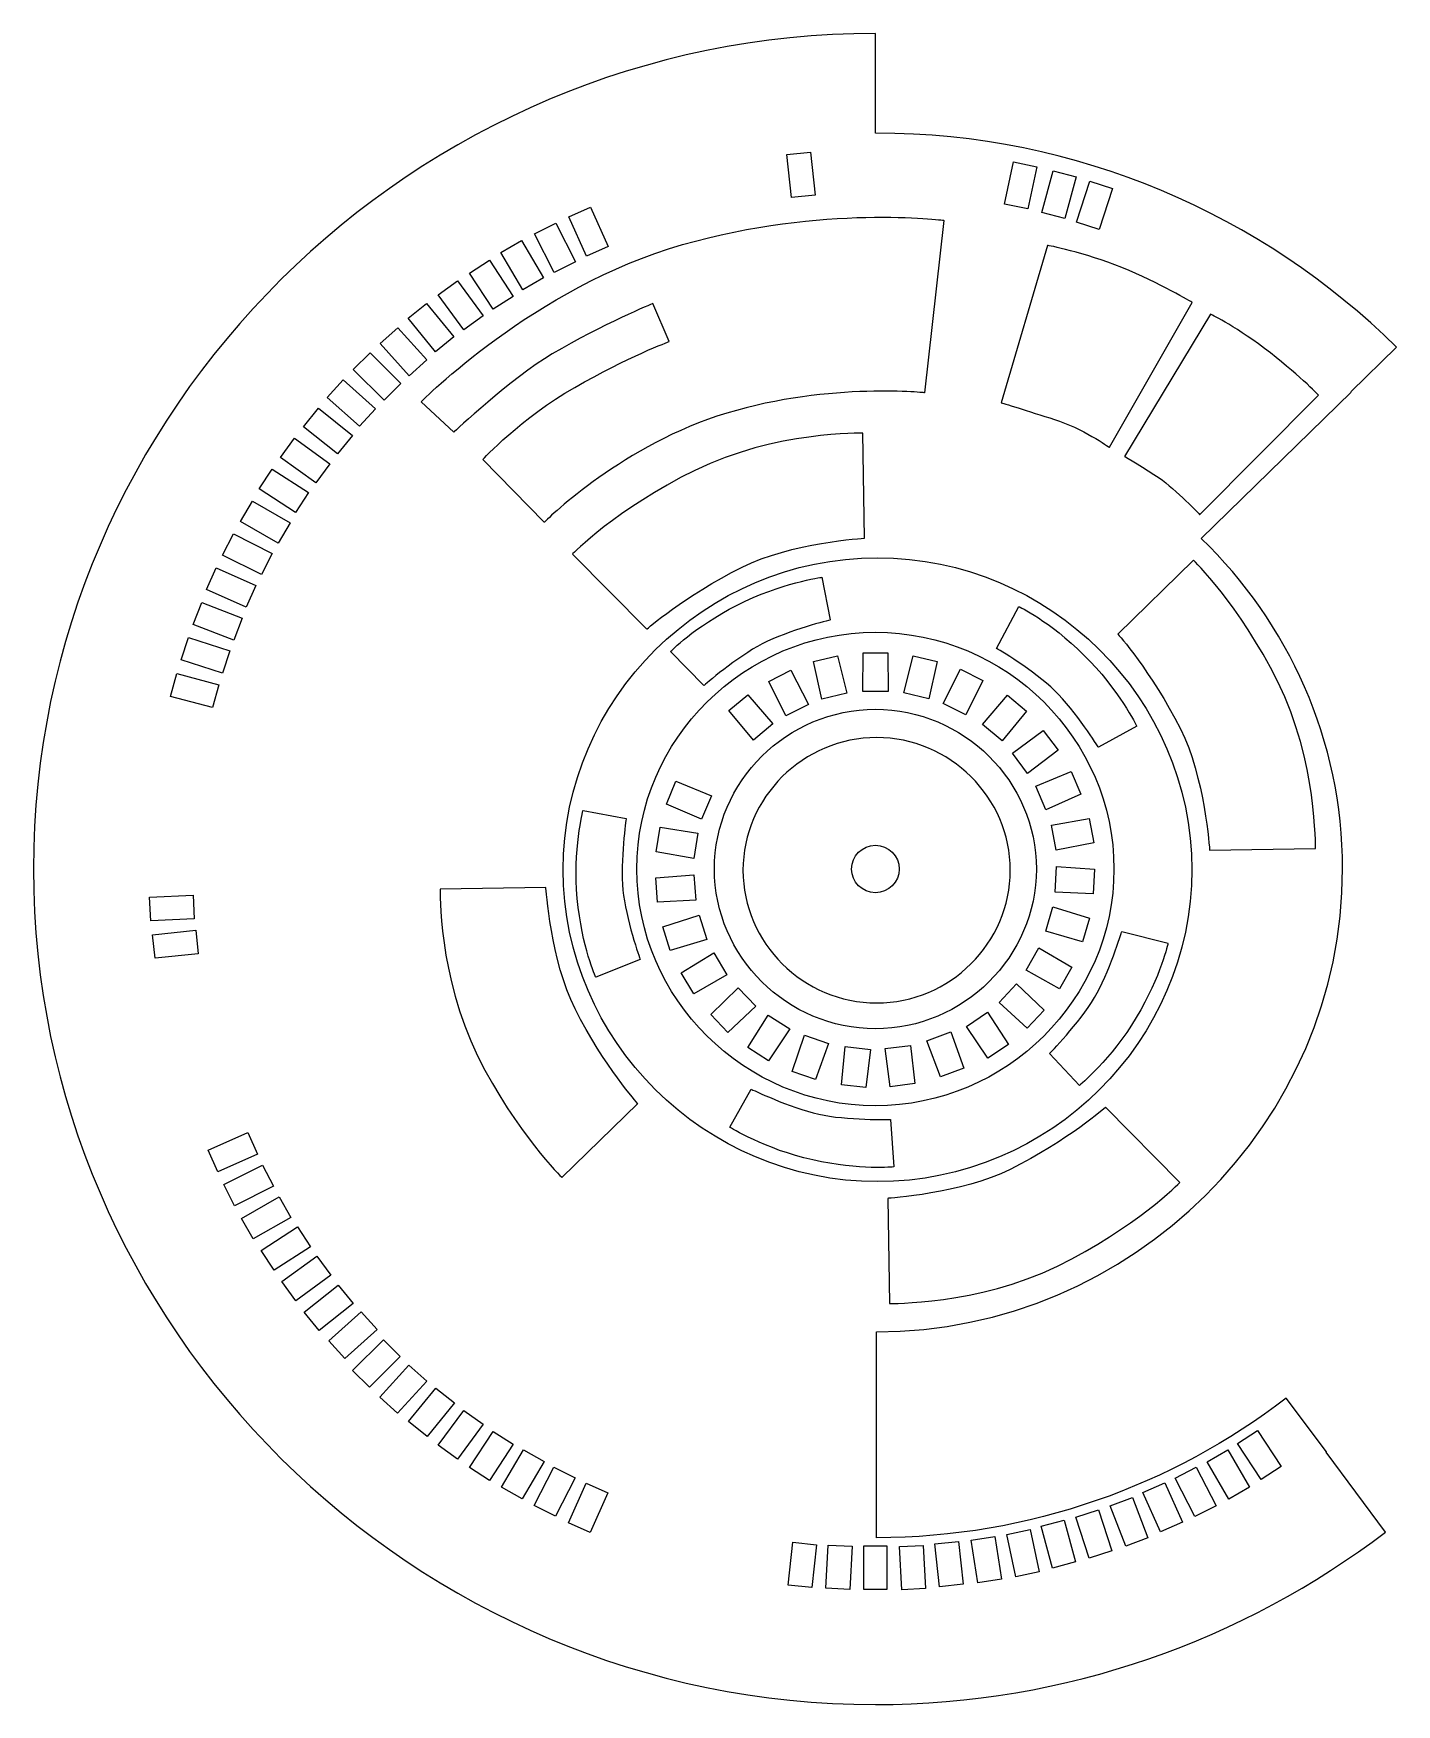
# Model space of a CAD drawing. Extents: x 0 to 301, y 0 to 369.
import ezdxf

# ---------------------------------------------------------------- set-up
doc = ezdxf.new("R2010")
doc.units = 0
doc.layers.add('Ebene_1', color=7, linetype='CONTINUOUS')

msp = doc.modelspace()

# ---------------------------------------------------------------- linework, layer by layer
at = {"layer": 'Ebene_1', "color": 7}
for points in [[(185.696093, 346.630718), (185.696093, 368.615939), (185.696093, 368.615939)], [(200.817083, 327.38644), (196.520964, 289.355885)], [(223.679808, 321.872878), (213.466786, 287.161568)], [(140.245756, 300.675315), (136.600883, 309.021496)], [(237.297172, 277.331538), (255.55665, 309.278671)], [(259.565987, 306.695814), (240.649707, 275.329637)], [(290.586821, 289.538595), (300.640988, 299.427397)], [(257.236621, 262.476403), (283.411163, 288.850784)], [(257.571796, 257.218087), (290.628176, 289.497254)], [(92.740406, 280.689621), (85.511738, 287.381736)], [(183.297698, 257.299587), (182.925799, 280.465747)], [(112.650244, 260.790886), (99.08654, 274.626565)], [(118.876114, 253.780539), (135.27061, 237.210288)], [(255.860074, 252.413251), (239.164019, 236.140879)], [(173.872843, 248.65738), (175.723021, 239.238086)], [(212.423296, 232.964114), (217.355896, 242.200234)], [(147.88515, 224.780745), (140.534364, 232.290646)], [(243.341737, 215.788849), (234.878986, 211.155986)], [(121.2092, 197.248148), (130.719145, 195.41462)], [(259.403189, 188.470876), (282.743249, 188.839062)], [(113.023983, 180.224605), (89.683902, 179.856418)], [(240.013252, 170.500035), (250.233656, 167.963432)], [(133.797855, 164.381474), (124.010378, 160.43688)], [(230.699416, 136.547296), (224.125711, 143.598355)], [(153.605918, 127.33338), (158.322063, 135.740619)], [(116.568934, 116.284076), (133.265003, 132.554602)], [(189.009205, 129.055902), (189.743741, 118.602358)], [(252.851682, 115.172117), (236.459051, 131.742368)], [(188.430112, 111.653069), (188.801984, 88.486906)], [(185.911067, 36.795366), (185.919322, 82.237554)], [(285.212499, 55.746147), (276.307603, 67.611069)], [(298.185337, 38.060392), (285.12979, 55.680001)]]:
    msp.add_lwpolyline(points, dxfattribs=at)
for points in [[(172.407501, 332.973987), (167.173328, 332.4282), (166.172383, 341.899262), (171.406555, 342.445092)], [(216.129209, 340.293326), (221.276413, 339.209108), (219.280079, 329.893423), (214.134726, 330.979503)], [(224.869481, 338.335811), (229.951941, 336.985171), (227.468986, 327.786072), (222.386525, 329.138532)], [(232.98994, 336.034206), (237.994693, 334.420824), (235.030698, 325.364161), (230.025945, 326.977542)], [(126.794906, 321.611996), (121.988128, 319.486161), (118.087934, 328.187566), (122.894717, 330.311586)], [(110.502181, 324.378043), (115.190548, 326.749953), (119.545883, 318.265009), (114.857517, 315.894916)], [(103.110694, 320.307637), (107.665845, 322.91822), (112.463374, 314.671946), (107.908222, 312.059498)], [(96.1503, 315.750623), (100.562989, 318.594336), (105.78791, 310.608957), (101.375221, 307.763368)], [(89.278717, 310.95124), (93.534137, 314.020693), (99.173501, 306.316526), (94.918078, 303.247073)], [(82.618048, 305.781824), (86.706959, 309.06775), (92.744107, 301.667013), (88.657052, 298.381084)], [(76.462485, 300.199817), (80.371926, 303.694817), (86.792067, 296.617858), (82.880774, 293.122861)], [(70.541896, 294.473498), (74.260766, 298.166465), (81.045391, 291.433644), (77.324672, 287.740675)], [(64.77857, 288.334582), (68.299473, 292.214419), (75.428232, 285.842385), (71.907334, 281.962548)], [(59.5777, 281.864491), (62.887683, 285.923792), (70.343927, 279.931045), (67.033947, 275.873588)], [(54.495245, 275.087263), (57.588753, 279.311235), (65.350279, 273.714427), (62.256768, 269.488605)], [(60.682262, 267.320186), (57.816327, 262.938953), (49.771726, 268.128718), (52.637661, 272.508107)], [(45.653214, 260.931501), (48.284178, 265.453352), (56.593354, 260.692829), (53.962393, 256.170978)], [(41.725273, 253.558516), (44.11386, 258.21173), (52.663561, 253.887846), (50.274974, 249.236487)], [(38.156264, 245.952407), (40.296928, 250.72218), (49.061256, 246.849747), (46.920592, 242.078118)], [(35.223725, 238.203833), (37.109061, 243.079072), (46.065802, 239.667333), (44.180466, 234.792091)], [(32.568711, 230.434909), (34.19502, 235.400808), (43.318282, 232.459011), (41.69197, 227.491269)], [(172.02822, 230.059325), (177.330841, 231.313747), (179.362338, 223.089679), (173.898745, 221.79825)], [(182.990569, 231.968715), (188.441198, 231.968715), (188.526314, 223.494867), (182.911009, 223.494867)], [(194.023218, 231.361853), (199.327691, 230.109279), (197.458991, 221.844505), (191.993546, 223.135933)], [(30.241176, 222.366255), (31.602913, 227.411709), (40.870489, 224.945414), (39.508753, 219.901807)], [(162.187096, 225.700286), (167.058631, 228.140681), (170.940307, 220.604879), (165.918912, 218.09048)], [(204.498945, 228.359002), (209.372332, 225.918612), (205.647925, 218.314352), (200.624678, 220.828754)], [(153.404253, 219.241293), (157.585675, 222.734442), (163.101073, 216.293949), (158.793841, 212.693491)], [(214.821135, 222.636384), (219.000705, 219.141384), (213.648105, 212.591732), (209.339048, 216.194042)], [(222.721435, 214.893361), (225.987001, 210.528773), (219.263436, 205.387112), (215.899788, 209.883063)], [(139.612979, 198.645039), (141.70369, 203.671993), (149.526281, 200.458221), (147.372652, 195.277703)], [(228.839977, 205.840407), (231.013953, 200.844909), (223.289416, 197.396166), (221.050697, 202.54523)], [(232.878921, 195.42017), (233.842878, 190.056482), (225.539247, 188.480129), (224.543858, 194.006626)], [(137.32801, 188.124891), (138.20685, 193.499679), (146.554878, 192.186044), (145.648283, 186.648445)], [(234.053803, 184.287607), (233.759613, 178.846218), (225.311679, 179.225504), (225.615103, 184.831564)], [(137.633287, 176.959027), (137.252154, 182.391169), (145.676038, 183.033186), (146.070135, 177.436375)], [(215.446504, 184.034134)], [(255.482646, 184.152548)], [(25.891395, 172.853469), (25.615717, 178.069139), (35.197822, 178.566839), (35.471648, 173.351169)], [(140.412258, 166.344521), (138.7915, 171.543535), (146.839808, 174.113444), (148.508667, 168.757161)], [(232.938135, 173.484384), (231.400641, 168.259461), (223.269069, 170.579595), (224.854691, 175.967332)], [(35.813931, 170.816418), (36.361587, 165.622946), (26.822038, 164.629402), (26.272532, 169.822865)], [(229.006506, 162.623796), (226.30892, 157.891028), (218.922997, 162.011389), (221.705673, 166.888475)], [(145.631641, 156.747612), (142.858199, 161.434132), (150.096141, 165.798714), (152.95282, 160.967883)], [(222.91384, 153.156407), (219.198666, 149.172959), (212.959844, 154.880778), (216.789714, 158.986339)], [(153.161894, 148.277469), (149.383803, 152.199859), (155.43022, 158.11305), (159.323008, 154.070394)], [(162.135291, 141.970191), (157.556068, 144.919382), (162.076077, 152.070345), (166.7959, 149.030492)], [(215.035765, 145.609503), (210.502791, 142.5863), (205.753388, 149.581849), (210.423257, 152.697558)], [(172.475948, 137.860932), (167.339857, 139.677809), (170.094778, 147.681709), (175.386312, 145.809319)], [(205.168712, 140.390131), (200.064053, 138.489992), (197.04087, 146.406931), (202.302798, 148.364427)], [(183.60853, 136.108805), (178.193039, 136.697162), (179.038567, 145.121056), (184.618736, 144.516044)], [(194.372891, 136.967291), (188.96666, 136.291974), (187.841731, 144.68811), (193.412639, 145.381927)], [(40.68177, 117.52), (38.541105, 122.291628), (47.305428, 126.164062), (49.446093, 121.392439)], [(44.382137, 110.032305), (41.99355, 114.685519), (50.543251, 119.009398), (52.931841, 114.356187)], [(48.483999, 102.696322), (45.854882, 107.218173), (54.162214, 111.980549), (56.793175, 107.456848)], [(53.076152, 95.787737), (50.210217, 100.16712), (58.25667, 105.353189), (61.122608, 100.9738)], [(57.84778, 89.088214), (54.756121, 93.312186), (62.517644, 98.908997), (65.609301, 94.685025)], [(63.056048, 82.477507), (59.744218, 86.534961), (67.200463, 92.529559), (70.512292, 88.470253)], [(68.678758, 76.366349), (65.159707, 80.248032), (72.288471, 86.62007), (75.809369, 82.738383)], [(74.125701, 70.012825), (70.406832, 73.705781), (77.189608, 80.438604), (80.910327, 76.745634)], [(80.312718, 64.293882), (76.403279, 67.787044), (82.821571, 74.864), (86.732861, 71.368997)], [(86.829069, 59.130036), (82.740159, 62.417801), (88.779162, 69.816689), (92.868073, 66.530776)], [(93.55264, 54.127135), (89.295367, 57.196593), (94.934728, 64.900757), (99.192001, 61.831299)], [(101.375221, 60.267903), (105.786058, 57.422309), (100.562989, 49.438772), (96.152147, 52.282487)], [(275.177859, 52.482327), (270.765164, 49.636733), (265.540225, 57.623975), (269.951068, 60.467716)], [(107.813861, 45.349848), (103.256858, 47.962317), (108.054386, 56.208586), (112.611392, 53.597969)], [(268.215613, 47.925302), (263.66044, 45.312859), (258.862936, 53.56098), (263.419934, 56.171597)], [(115.131342, 41.532916), (110.442973, 43.903), (114.798308, 52.38795), (119.486677, 50.016013)], [(260.824107, 43.853047), (256.137595, 41.482962), (251.78041, 49.967912), (256.468774, 52.337996)], [(122.794805, 37.989827), (117.988027, 40.113823), (121.890065, 48.81155), (126.696846, 46.68938)], [(253.410429, 40.22299), (248.605516, 38.098995), (244.701616, 46.798548), (249.50838, 48.92257)], [(245.817284, 36.802007), (240.90503, 34.931456), (237.467378, 43.821615), (242.379632, 45.693991)], [(229.844626, 31.471632), (224.762166, 30.120987), (222.279236, 39.318247), (227.361671, 40.670745)], [(237.87444, 33.928659), (232.871539, 32.315309), (229.905692, 41.37197), (234.910445, 42.98532)], [(213.507505, 27.667638), (208.312173, 26.851716), (206.811695, 36.256198), (212.007, 37.073972)], [(221.807431, 29.273606), (216.660227, 28.187544), (214.665719, 37.503232), (219.811071, 38.587442)], [(171.708127, 25.789705), (166.475807, 26.337366), (167.478604, 35.806618), (172.710925, 35.260809)], [(180.037661, 25.415981), (174.784994, 25.689798), (175.286405, 35.199743), (180.540925, 34.925926)], [(183.055313, 25.425215), (188.31687, 25.425215), (188.31687, 34.947913), (183.055313, 34.947913), (183.055313, 25.425215)], [(196.754089, 25.606534), (191.499569, 25.334569), (190.996305, 34.844514), (196.250825, 35.116479)], [(205.039198, 26.531623), (199.806877, 25.985814), (198.80408, 35.455066), (204.036401, 36.000875)]]:
    msp.add_lwpolyline(points, close=True, dxfattribs=at)
for points in [[(185.696093, 368.615939), (83.836021, 368.615939), (-0.000074, 285.408481), (-0.000074, 184.308843)], [(185.803566, 346.630718), (185.767715, 346.630718), (185.731944, 346.630741), (185.696093, 346.630718)], [(300.640988, 299.427397), (271.016201, 328.54474), (230.367126, 346.630718), (185.803566, 346.630718)], [(143.122782, 322.024574), (174.13187, 330.90361), (200.817083, 327.38644), (200.817083, 327.38644)], [(85.511738, 287.381736), (85.511738, 287.381736), (110.405971, 312.657107), (143.122782, 322.024574)], [(240.0817, 316.958787), (231.726264, 320.337207), (223.679808, 321.872878), (223.679808, 321.872878)], [(255.55665, 309.278671), (255.55665, 309.278671), (248.438987, 313.580352), (240.0817, 316.958787)], [(136.600883, 309.021496), (136.600883, 309.021496), (125.544178, 304.462638), (114.430125, 297.912988)], [(271.495996, 299.141512), (264.30433, 304.55145), (259.565987, 306.695814), (259.565987, 306.695814)], [(119.381217, 290.540003), (131.096583, 297.239521), (140.245756, 300.675315), (140.245756, 300.675315)], [(283.411163, 288.850784), (283.411163, 288.850784), (278.68581, 293.731572), (271.495996, 299.141512)], [(114.430125, 297.912988), (105.39752, 292.591858), (92.740406, 280.689621), (92.740406, 280.689621)], [(196.520964, 289.355885), (196.520964, 289.355885), (173.719278, 291.744474), (150.745534, 284.158716)], [(99.08654, 274.626565), (99.08654, 274.626565), (107.667698, 283.842336), (119.381217, 290.540003)], [(290.628176, 289.497254), (290.614232, 289.510928), (290.600765, 289.524927), (290.586821, 289.538595)], [(150.745534, 284.158716), (128.711693, 276.883789), (112.650244, 260.790886), (112.650244, 260.790886)], [(213.466786, 287.161568), (213.466786, 287.161568), (219.444755, 285.287331), (225.226562, 283.475999)], [(182.925799, 280.465747), (182.925799, 280.465747), (163.541419, 280.887591), (145.903606, 272.239827)], [(225.226562, 283.475999), (231.106451, 281.633216), (237.297172, 277.331538), (237.297172, 277.331538)], [(240.649707, 275.329637), (240.649707, 275.329637), (245.426891, 272.582111), (248.283571, 270.574662)], [(145.903606, 272.239827), (128.569231, 263.740082), (118.876114, 253.780539), (118.876114, 253.780539)], [(248.283571, 270.574662), (251.996893, 267.962203), (257.236621, 262.476403), (257.236621, 262.476403)], [(156.336815, 250.918305), (166.905067, 256.230183), (183.297698, 257.299587), (183.297698, 257.299587)], [(288.734738, 184.308843), (288.734765, 212.748323), (276.753664, 238.632418), (257.571796, 257.218087)], [(116.83166, 184.152548), (116.83166, 221.89816), (148.129387, 252.962754), (186.158082, 252.962754)], [(135.27061, 237.210288), (135.27061, 237.210288), (143.463222, 244.448208), (156.336815, 250.918305)], [(186.158082, 252.962754), (224.184924, 252.962754), (255.482646, 221.89816), (255.482646, 184.152548)], [(274.456287, 225.587428), (265.893629, 242.790443), (255.860074, 252.413251), (255.860074, 252.413251)], [(155.21559, 242.516618), (164.795835, 247.430703), (173.872843, 248.65738), (173.872843, 248.65738)], [(140.534364, 232.290646), (140.534364, 232.290646), (145.585392, 237.580321), (155.21559, 242.516618)], [(217.355896, 242.200234), (217.355896, 242.200234), (223.985085, 239.067869), (231.692953, 231.502466)], [(133.079982, 184.307959), (133.079982, 212.952518), (156.832644, 236.527568), (185.693685, 236.527568)], [(175.723021, 239.238086), (175.723021, 239.238086), (166.573861, 236.97161), (160.743953, 233.985414)], [(185.693685, 236.527568), (214.552847, 236.527568), (238.305525, 212.952518), (238.305525, 184.307959)], [(239.164019, 236.140879), (239.164019, 236.140879), (246.457444, 228.00932), (252.975639, 215.231943)], [(160.743953, 233.985414), (155.274804, 231.182384), (147.88515, 224.780745), (147.88515, 224.780745)], [(225.217329, 223.670635), (220.841623, 227.968617), (212.423296, 232.964114), (212.423296, 232.964114)], [(231.692953, 231.502466), (239.36198, 223.977769), (243.341737, 215.788849), (243.341737, 215.788849)], [(282.743249, 188.839062), (282.743249, 188.839062), (283.170656, 208.079131), (274.456287, 225.587428)], [(234.878986, 211.155986), (234.878986, 211.155986), (229.87979, 219.091428), (225.217329, 223.670635)], [(150.194195, 184.307959), (150.194195, 203.633136), (166.220484, 219.541024), (185.693685, 219.541024)], [(185.693685, 219.541024), (205.165008, 219.541024), (221.191323, 203.633136), (221.191323, 184.307959)], [(252.975639, 215.231943), (258.326361, 204.743248), (259.403189, 188.470876), (259.403189, 188.470876)], [(185.969354, 213.289253), (169.800588, 213.289253), (156.494057, 200.082634), (156.494057, 184.034134)], [(215.446504, 184.034134), (215.446504, 200.082634), (202.138121, 213.289253), (185.969354, 213.289253)], [(119.956622, 177.776812), (118.955672, 188.433871), (121.2092, 197.248148), (121.2092, 197.248148)], [(130.719145, 195.41462), (130.719145, 195.41462), (129.411066, 186.145194), (130.016075, 179.662148)], [(180.431758, 184.307959), (180.431758, 187.172044), (182.807398, 189.52918), (185.693685, 189.52918)], [(185.693685, 189.52918), (188.57812, 189.52918), (190.95376, 187.172044), (190.95376, 184.307959)], [(-0.000074, 184.308843), (-0.000074, 83.207357), (83.836026, 0.001746), (185.696093, 0.001746)], [(185.693685, 132.086503), (156.832644, 132.086503), (133.079982, 155.661556), (133.079982, 184.307959)], [(185.693685, 149.073047), (166.220484, 149.073047), (150.194195, 164.979083), (150.194195, 184.307959)], [(185.693685, 179.084891), (182.807398, 179.084891), (180.431758, 181.442024), (180.431758, 184.307959)], [(238.305525, 184.307959), (238.305525, 155.661556), (214.552847, 132.086503), (185.693685, 132.086503)], [(221.191323, 184.307959), (221.191323, 164.979083), (205.165008, 149.073047), (185.693685, 149.073047)], [(190.95376, 184.307959), (190.95376, 181.442024), (188.57812, 179.084891), (185.693685, 179.084891)], [(185.919322, 82.237554), (242.320895, 82.246655), (288.734738, 128.325102), (288.734738, 184.308843)], [(186.158082, 115.346033), (148.129387, 115.346033), (116.83166, 146.410632), (116.83166, 184.152548)], [(156.494057, 184.034134), (156.494057, 167.985631), (169.800588, 154.779014), (185.969354, 154.779014)], [(185.969354, 154.779014), (202.138121, 154.779014), (215.446504, 167.985631), (215.446504, 184.034134)], [(255.482646, 184.152548), (255.482646, 146.410632), (224.184924, 115.346033), (186.158082, 115.346033)], [(89.683902, 179.856418), (89.683902, 179.856418), (89.25836, 160.61635), (97.97088, 143.108053)], [(119.453372, 153.465384), (114.10079, 163.954082), (113.023983, 180.224605), (113.023983, 180.224605)], [(124.010378, 160.43688), (124.010378, 160.43688), (120.961272, 167.06609), (119.956622, 177.776812)], [(130.016075, 179.662148), (130.58593, 173.57874), (133.797855, 164.381474), (133.797855, 164.381474)], [(234.024196, 155.931682), (237.165806, 161.184355), (240.013252, 170.500035), (240.013252, 170.500035)], [(250.233656, 167.963432), (250.233656, 167.963432), (248.775723, 160.819867), (243.243656, 151.568949)], [(224.125711, 143.598355), (224.125711, 143.598355), (230.673513, 150.333025), (234.024196, 155.931682)], [(133.265003, 132.554602), (133.265003, 132.554602), (125.971573, 140.68616), (119.453372, 153.465384)], [(243.243656, 151.568949), (237.743074, 142.362431), (230.699416, 136.547296), (230.699416, 136.547296)], [(97.97088, 143.108053), (106.535387, 125.905038), (116.568934, 116.284076), (116.568934, 116.284076)], [(158.322063, 135.740619), (158.322063, 135.740619), (166.799604, 131.63876), (173.19752, 130.208565)], [(173.19752, 130.208565), (179.203244, 128.865334), (189.009205, 129.055902), (189.009205, 129.055902)], [(236.459051, 131.742368), (236.459051, 131.742368), (228.266413, 124.504447), (215.392847, 118.03435)], [(171.874656, 120.132462), (161.352653, 122.482197), (153.605918, 127.33338), (153.605918, 127.33338)], [(189.743741, 118.602358), (189.743741, 118.602358), (182.448465, 117.771624), (171.874656, 120.132462)], [(215.392847, 118.03435), (204.824595, 112.722472), (188.430112, 111.653069), (188.430112, 111.653069)], [(225.824177, 96.712828), (243.158566, 105.212573), (252.851682, 115.172117), (252.851682, 115.172117)], [(188.801984, 88.486906), (188.801984, 88.486906), (208.186364, 88.065065), (225.824177, 96.712828)], [(276.307603, 67.611069), (251.205762, 48.345037), (219.784771, 36.819734), (185.911067, 36.795366)], [(285.12979, 55.680001), (285.157863, 55.701459), (285.184427, 55.72469), (285.212499, 55.746147)], [(185.696093, 0.001746), (227.815537, 0.001746), (266.88206, 14.222677), (298.185337, 38.060392)]]:
    msp.add_open_spline(points, degree=3, dxfattribs=at)

doc.saveas('drawing.dxf')
